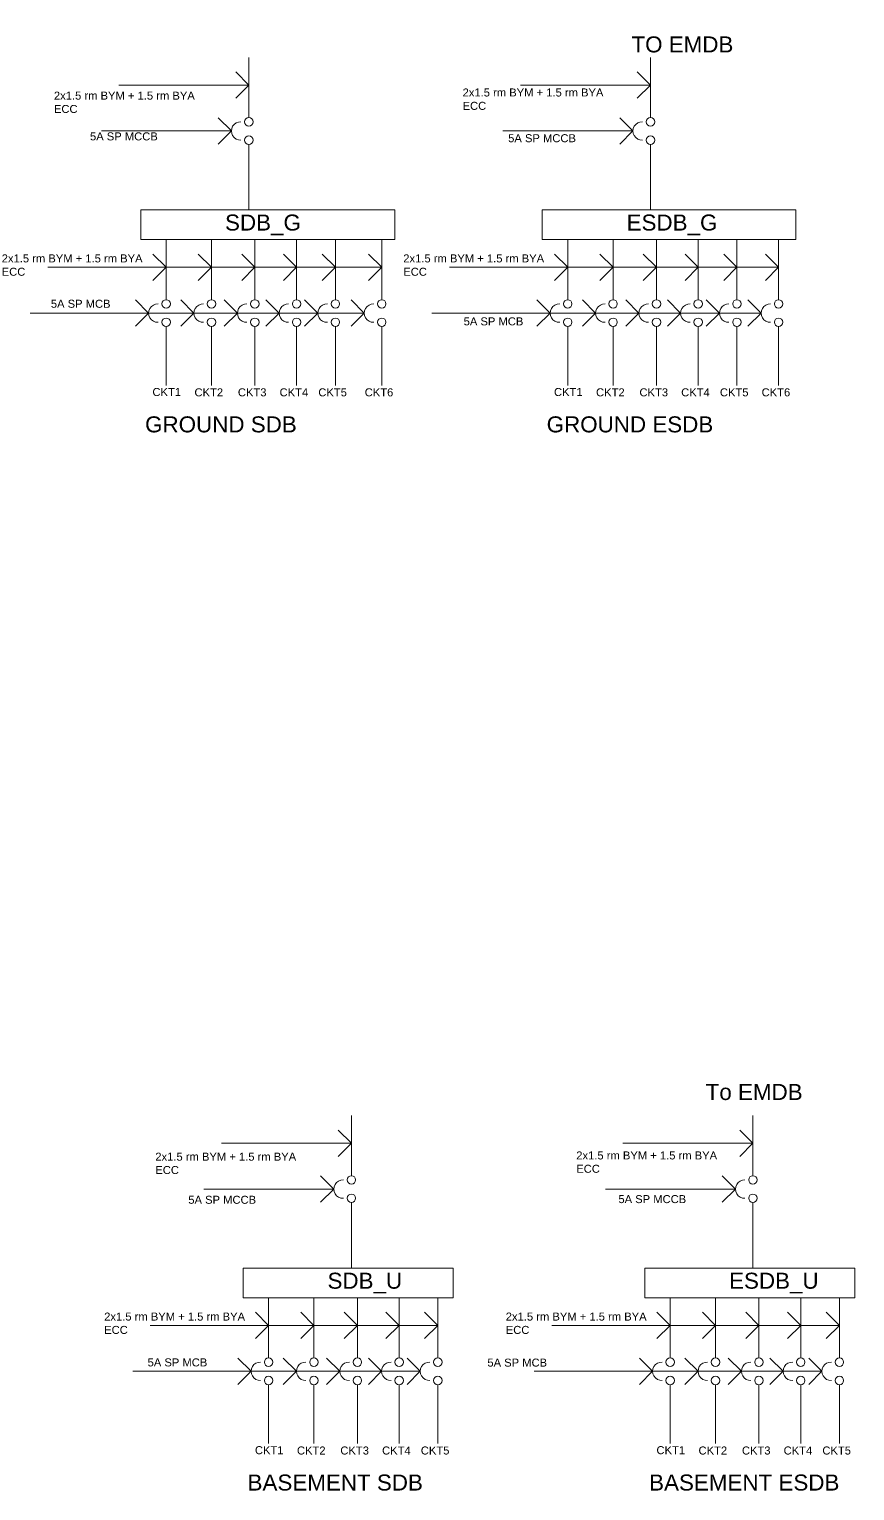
# Model space of a CAD drawing. Header units: inches. Extents: x 854 to 9021, y 140 to 10575.
# Drawn here: x 5824 to 7060, y 310 to 2500 of the extents above; entities that cross this region are included whole.
import ezdxf

# ---------------------------------------------------------------- set-up
doc = ezdxf.new("R2010")
doc.units = ezdxf.units.IN
doc.header["$MEASUREMENT"] = 0
doc.layers.add('6.Circuits', color=250, linetype='Continuous', lineweight=15)
doc.styles.add('Text 1', font='arial.ttf', dxfattribs={"height": 6})

msp = doc.modelspace()

# ---------------------------------------------------------------- linework, layer by layer
at = {"layer": '6.Circuits'}
for p, q in [((6153, 2375), (6153, 2458)), ((6754.5, 2375), (6754.5, 2458)), ((6153, 2416.5), (6133.25476, 2436.24524)), ((6754.5, 2416.5), (6734.75476, 2436.24524)), ((6153, 2416.5), (5958.25953, 2416.5)), ((6153, 2416.5), (6133.25476, 2396.75476)), ((6754.5, 2416.5), (6559.75953, 2416.5)), ((6754.5, 2416.5), (6734.75476, 2396.75476)), ((6126.74047, 2347.75), (6106.99524, 2367.49524)), ((6153, 2367.86396), (6153, 2375)), ((6728.24047, 2347.75), (6708.49524, 2367.49524)), ((6754.5, 2367.86396), (6754.5, 2375)), ((6126.74047, 2347.75), (5932, 2347.75)), ((6126.74047, 2347.75), (6106.99524, 2328.00476)), ((6728.24047, 2347.75), (6533.5, 2347.75)), ((6728.24047, 2347.75), (6708.49524, 2328.00476)), ((6153, 2327.63604), (6153, 2322.5)), ((6153, 2322.5), (6153, 2229.5)), ((6754.5, 2327.63604), (6754.5, 2322.5)), ((6754.5, 2322.5), (6754.5, 2229.5)), ((6029, 2102), (6029, 2185)), ((6097, 2102), (6097, 2185)), ((6162, 2102), (6162, 2185)), ((6224.5, 2102), (6224.5, 2185)), ((6282.5, 2102), (6282.5, 2185)), ((6352, 2102), (6352, 2185)), ((6630.5, 2102), (6630.5, 2185)), ((6698.5, 2102), (6698.5, 2185)), ((6763.5, 2102), (6763.5, 2185)), ((6826, 2102), (6826, 2185)), ((6884, 2102), (6884, 2185)), ((6946.5, 2102), (6946.5, 2185)), ((6029, 2143.5), (6009.25476, 2163.24524)), ((6097, 2143.5), (6077.25476, 2163.24524)), ((6162, 2143.5), (6142.25476, 2163.24524)), ((6224.5, 2143.5), (6204.75476, 2163.24524)), ((6282.5, 2143.5), (6262.75476, 2163.24524)), ((6352, 2143.5), (6332.25476, 2163.24524)), ((6630.5, 2143.5), (6610.75476, 2163.24524)), ((6698.5, 2143.5), (6678.75476, 2163.24524)), ((6763.5, 2143.5), (6743.75476, 2163.24524)), ((6826, 2143.5), (6806.25476, 2163.24524)), ((6884, 2143.5), (6864.25476, 2163.24524)), ((6946.5, 2143.5), (6926.75476, 2163.24524)), ((6029, 2143.5), (5851.75953, 2143.5)), ((6029, 2143.5), (6009.25476, 2123.75476)), ((6352, 2143.5), (6029, 2143.5)), ((6097, 2143.5), (6077.25476, 2123.75476)), ((6162, 2143.5), (6142.25476, 2123.75476)), ((6224.5, 2143.5), (6204.75476, 2123.75476)), ((6282.5, 2143.5), (6262.75476, 2123.75476)), ((6352, 2143.5), (6332.25476, 2123.75476)), ((6630.5, 2143.5), (6453.25953, 2143.5)), ((6630.5, 2143.5), (6610.75476, 2123.75476)), ((6946.5, 2143.5), (6630.5, 2143.5)), ((6698.5, 2143.5), (6678.75476, 2123.75476)), ((6763.5, 2143.5), (6743.75476, 2123.75476)), ((6826, 2143.5), (6806.25476, 2123.75476)), ((6884, 2143.5), (6864.25476, 2123.75476)), ((6946.5, 2143.5), (6926.75476, 2123.75476)), ((6002.74047, 2074.75), (5982.99524, 2094.49524)), ((6029, 2094.86396), (6029, 2102)), ((6070.74047, 2074.75), (6050.99524, 2094.49524)), ((6097, 2094.86396), (6097, 2102)), ((6135.74047, 2074.75), (6115.99524, 2094.49524)), ((6162, 2094.86396), (6162, 2102)), ((6198.24047, 2074.75), (6178.49524, 2094.49524)), ((6224.5, 2094.86396), (6224.5, 2102)), ((6256.24047, 2074.75), (6236.49524, 2094.49524)), ((6282.5, 2094.86396), (6282.5, 2102)), ((6325.74047, 2074.75), (6305.99524, 2094.49524)), ((6352, 2094.86396), (6352, 2102)), ((6604.24047, 2074.75), (6584.49524, 2094.49524)), ((6630.5, 2094.86396), (6630.5, 2102)), ((6672.24047, 2074.75), (6652.49524, 2094.49524)), ((6698.5, 2094.86396), (6698.5, 2102)), ((6737.24047, 2074.75), (6717.49524, 2094.49524)), ((6763.5, 2094.86396), (6763.5, 2102)), ((6799.74047, 2074.75), (6779.99524, 2094.49524)), ((6826, 2094.86396), (6826, 2102)), ((6857.74047, 2074.75), (6837.99524, 2094.49524)), ((6884, 2094.86396), (6884, 2102)), ((6920.24047, 2074.75), (6900.49524, 2094.49524)), ((6946.5, 2094.86396), (6946.5, 2102)), ((6002.74047, 2074.75), (5825.5, 2074.75)), ((6002.74047, 2074.75), (5982.99524, 2055.00476)), ((6325.74047, 2074.75), (6002.74047, 2074.75)), ((6070.74047, 2074.75), (6050.99524, 2055.00476)), ((6135.74047, 2074.75), (6115.99524, 2055.00476)), ((6198.24047, 2074.75), (6178.49524, 2055.00476)), ((6256.24047, 2074.75), (6236.49524, 2055.00476)), ((6325.74047, 2074.75), (6305.99524, 2055.00476)), ((6604.24047, 2074.75), (6427, 2074.75)), ((6604.24047, 2074.75), (6584.49524, 2055.00476)), ((6920.24047, 2074.75), (6604.24047, 2074.75)), ((6672.24047, 2074.75), (6652.49524, 2055.00476)), ((6737.24047, 2074.75), (6717.49524, 2055.00476)), ((6799.74047, 2074.75), (6779.99524, 2055.00476)), ((6857.74047, 2074.75), (6837.99524, 2055.00476)), ((6920.24047, 2074.75), (6900.49524, 2055.00476)), ((6029, 2054.63604), (6029, 2049.5)), ((6029, 1966.5), (6029, 2049.5)), ((6097, 2054.63604), (6097, 2049.5)), ((6097, 1966.5), (6097, 2049.5)), ((6162, 2054.63604), (6162, 2049.5)), ((6162, 1966.5), (6162, 2049.5)), ((6224.5, 2054.63604), (6224.5, 2049.5)), ((6224.5, 1966.5), (6224.5, 2049.5)), ((6282.5, 2054.63604), (6282.5, 2049.5)), ((6282.5, 1966.5), (6282.5, 2049.5)), ((6352, 2054.63604), (6352, 2049.5)), ((6352, 1966.5), (6352, 2049.5)), ((6630.5, 2054.63604), (6630.5, 2049.5)), ((6630.5, 1966.5), (6630.5, 2049.5)), ((6698.5, 2054.63604), (6698.5, 2049.5)), ((6698.5, 1966.5), (6698.5, 2049.5)), ((6763.5, 2054.63604), (6763.5, 2049.5)), ((6763.5, 1966.5), (6763.5, 2049.5)), ((6826, 2054.63604), (6826, 2049.5)), ((6826, 1966.5), (6826, 2049.5)), ((6884, 2054.63604), (6884, 2049.5)), ((6884, 1966.5), (6884, 2049.5)), ((6946.5, 2054.63604), (6946.5, 2049.5)), ((6946.5, 1966.5), (6946.5, 2049.5)), ((6306.5, 789), (6306.5, 872)), ((6908, 789), (6908, 872)), ((6306.5, 830.5), (6286.75476, 850.24524)), ((6908, 830.5), (6888.25476, 850.24524)), ((6306.5, 830.5), (6111.75953, 830.5)), ((6306.5, 830.5), (6286.75476, 810.75476)), ((6908, 830.5), (6713.25953, 830.5)), ((6908, 830.5), (6888.25476, 810.75476)), ((6306.5, 781.86396), (6306.5, 789)), ((6908, 781.86396), (6908, 789)), ((6280.24047, 761.75), (6260.49524, 781.49524)), ((6881.74047, 761.75), (6861.99524, 781.49524)), ((6280.24047, 761.75), (6085.5, 761.75)), ((6280.24047, 761.75), (6260.49524, 742.00476)), ((6881.74047, 761.75), (6687, 761.75)), ((6881.74047, 761.75), (6861.99524, 742.00476)), ((6306.5, 741.63604), (6306.5, 736.5)), ((6306.5, 736.5), (6306.5, 643.5)), ((6908, 741.63604), (6908, 736.5)), ((6908, 736.5), (6908, 643.5)), ((6182.5, 516), (6182.5, 599)), ((6250.5, 516), (6250.5, 599)), ((6315.5, 516), (6315.5, 599)), ((6378, 516), (6378, 599)), ((6436, 516), (6436, 599)), ((6784, 516), (6784, 599)), ((6852, 516), (6852, 599)), ((6917, 516), (6917, 599)), ((6979.5, 516), (6979.5, 599)), ((7037.5, 516), (7037.5, 599)), ((6182.5, 557.5), (6162.75476, 577.24524)), ((6250.5, 557.5), (6230.75476, 577.24524)), ((6315.5, 557.5), (6295.75476, 577.24524)), ((6378, 557.5), (6358.25476, 577.24524)), ((6436, 557.5), (6416.25476, 577.24524)), ((6784, 557.5), (6764.25476, 577.24524)), ((6852, 557.5), (6832.25476, 577.24524)), ((6917, 557.5), (6897.25476, 577.24524)), ((6979.5, 557.5), (6959.75476, 577.24524)), ((7037.5, 557.5), (7017.75476, 577.24524)), ((6182.5, 557.5), (6005.25953, 557.5)), ((6182.5, 557.5), (6162.75476, 537.75476)), ((6436, 557.5), (6182.5, 557.5)), ((6250.5, 557.5), (6230.75476, 537.75476)), ((6315.5, 557.5), (6295.75476, 537.75476)), ((6378, 557.5), (6358.25476, 537.75476)), ((6436, 557.5), (6416.25476, 537.75476)), ((6784, 557.5), (6606.75953, 557.5)), ((6784, 557.5), (6764.25476, 537.75476)), ((7037.5, 557.5), (6784, 557.5)), ((6852, 557.5), (6832.25476, 537.75476)), ((6917, 557.5), (6897.25476, 537.75476)), ((6979.5, 557.5), (6959.75476, 537.75476)), ((7037.5, 557.5), (7017.75476, 537.75476)), ((6156.24047, 488.75), (6136.49524, 508.49524)), ((6182.5, 508.86396), (6182.5, 516)), ((6224.24047, 488.75), (6204.49524, 508.49524)), ((6250.5, 508.86396), (6250.5, 516)), ((6289.24047, 488.75), (6269.49524, 508.49524)), ((6315.5, 508.86396), (6315.5, 516)), ((6351.74047, 488.75), (6331.99524, 508.49524)), ((6378, 508.86396), (6378, 516)), ((6409.74047, 488.75), (6389.99524, 508.49524)), ((6436, 508.86396), (6436, 516)), ((6757.74047, 488.75), (6737.99524, 508.49524)), ((6784, 508.86396), (6784, 516)), ((6825.74047, 488.75), (6805.99524, 508.49524)), ((6852, 508.86396), (6852, 516)), ((6890.74047, 488.75), (6870.99524, 508.49524)), ((6917, 508.86396), (6917, 516)), ((6953.24047, 488.75), (6933.49524, 508.49524)), ((6979.5, 508.86396), (6979.5, 516)), ((7011.24047, 488.75), (6991.49524, 508.49524)), ((7037.5, 508.86396), (7037.5, 516)), ((6156.24047, 488.75), (5979, 488.75)), ((6156.24047, 488.75), (6136.49524, 469.00476)), ((6409.74047, 488.75), (6156.24047, 488.75)), ((6224.24047, 488.75), (6204.49524, 469.00476)), ((6289.24047, 488.75), (6269.49524, 469.00476)), ((6351.74047, 488.75), (6331.99524, 469.00476)), ((6409.74047, 488.75), (6389.99524, 469.00476)), ((6757.74047, 488.75), (6580.5, 488.75)), ((6757.74047, 488.75), (6737.99524, 469.00476)), ((7011.24047, 488.75), (6757.74047, 488.75)), ((6825.74047, 488.75), (6805.99524, 469.00476)), ((6890.74047, 488.75), (6870.99524, 469.00476)), ((6953.24047, 488.75), (6933.49524, 469.00476)), ((7011.24047, 488.75), (6991.49524, 469.00476)), ((6182.5, 468.63604), (6182.5, 463.5)), ((6182.5, 380.5), (6182.5, 463.5)), ((6250.5, 468.63604), (6250.5, 463.5)), ((6250.5, 380.5), (6250.5, 463.5)), ((6315.5, 468.63604), (6315.5, 463.5)), ((6315.5, 380.5), (6315.5, 463.5)), ((6378, 468.63604), (6378, 463.5)), ((6378, 380.5), (6378, 463.5)), ((6436, 468.63604), (6436, 463.5)), ((6436, 380.5), (6436, 463.5)), ((6784, 468.63604), (6784, 463.5)), ((6784, 380.5), (6784, 463.5)), ((6852, 468.63604), (6852, 463.5)), ((6852, 380.5), (6852, 463.5)), ((6917, 468.63604), (6917, 463.5)), ((6917, 380.5), (6917, 463.5)), ((6979.5, 468.63604), (6979.5, 463.5)), ((6979.5, 380.5), (6979.5, 463.5)), ((7037.5, 468.63604), (7037.5, 463.5)), ((7037.5, 380.5), (7037.5, 463.5))]:
    msp.add_line(p, q, dxfattribs=at)
for points in [[(5991, 2229.5), (6371.5, 2229.5), (6371.5, 2185), (5991, 2185)], [(6592.5, 2229.5), (6972, 2229.5), (6972, 2185), (6592.5, 2185)], [(6144.5, 643.5), (6459, 643.5), (6459, 599), (6144.5, 599)], [(6746, 643.5), (7060.5, 643.5), (7060.5, 599), (6746, 599)]]:
    msp.add_lwpolyline(points, close=True, dxfattribs=at)
for centre in [(6153, 2361.5), (6754.5, 2361.5), (6153, 2334), (6754.5, 2334), (6029, 2088.5), (6097, 2088.5), (6162, 2088.5), (6224.5, 2088.5), (6282.5, 2088.5), (6352, 2088.5), (6630.5, 2088.5), (6698.5, 2088.5), (6763.5, 2088.5), (6826, 2088.5), (6884, 2088.5), (6946.5, 2088.5), (6029, 2061), (6097, 2061), (6162, 2061), (6224.5, 2061), (6282.5, 2061), (6352, 2061), (6630.5, 2061), (6698.5, 2061), (6763.5, 2061), (6826, 2061), (6884, 2061), (6946.5, 2061), (6306.5, 775.5), (6908, 775.5), (6306.5, 748), (6908, 748), (6182.5, 502.5), (6250.5, 502.5), (6315.5, 502.5), (6378, 502.5), (6436, 502.5), (6784, 502.5), (6852, 502.5), (6917, 502.5), (6979.5, 502.5), (7037.5, 502.5), (6182.5, 475), (6250.5, 475), (6315.5, 475), (6378, 475), (6436, 475), (6784, 475), (6852, 475), (6917, 475), (6979.5, 475), (7037.5, 475)]:
    msp.add_circle(centre, 6.36396, dxfattribs=at)
for centre in [(6140.5, 2347.75), (6742, 2347.75), (6016.5, 2074.75), (6084.5, 2074.75), (6149.5, 2074.75), (6212, 2074.75), (6270, 2074.75), (6339.5, 2074.75), (6618, 2074.75), (6686, 2074.75), (6751, 2074.75), (6813.5, 2074.75), (6871.5, 2074.75), (6934, 2074.75), (6294, 761.75), (6895.5, 761.75), (6170, 488.75), (6238, 488.75), (6303, 488.75), (6365.5, 488.75), (6423.5, 488.75), (6771.5, 488.75), (6839.5, 488.75), (6904.5, 488.75), (6967, 488.75), (7025, 488.75)]:
    msp.add_arc(centre, 13.75953, 87.86789506, 272.13210494, dxfattribs=at)

# ---------------------------------------------------------------- texts
at = {"layer": '6.Circuits', "attachment_point": 1, "style": 'Text 1'}
for s, width, heights, insert, char_height in [('{\\fArial Baltic|b0|i0|c186|p34;TO EMDB}', 164.9721584, [55.58215], (6726, 2489.5), 24), ('{\\fArial Baltic|b0|i0|c186|p34;2x1.5 rm BYM + 1.5 rm BYA} ECC', 234.9454297, [37.98024], (6473.08226, 2411.42159), 12), ('{\\fArial Baltic|b0|i0|c186|p34;2x1.5 rm BYM + 1.5 rm BYA} ECC', 234.9454297, [37.98024], (5860.97059, 2406.719), 12), ('{\\fArial Baltic|b0|i0|c186|p34;5A SP M}C{\\fArial Baltic|b0|i0|c186|p34;CB}', 234.9454297, [37.98024], (5915.01307, 2345.62523), 12), ('{\\fArial Baltic|b0|i0|c186|p34;5A SP M}C{\\fArial Baltic|b0|i0|c186|p34;CB}', 234.9454297, [37.98024], (6541.35324, 2342.89981), 12), ('{\\fArial Baltic|b0|i0|c186|p34;SDB}_G', 14.5, [0], (6117.25, 2222.5), 24), ('{\\fArial Baltic|b0|i0|c186|p34;ESDB}_G', 14.5, [0], (6718.75, 2222.5), 24), ('{\\fArial Baltic|b0|i0|c186|p34;2x1.5 rm BYM + 1.5 rm BYA} ECC', 234.9454297, [37.98024], (5782.75, 2162.75), 12), ('{\\fArial Baltic|b0|i0|c186|p34;2x1.5 rm BYM + 1.5 rm BYA} ECC', 234.9454297, [37.98024], (6384.25, 2162.75), 12), ('5A SP MCB', 234.9454297, [37.98024], (5856.34106, 2094.7774), 12), ('5A SP MCB', 234.9454297, [37.98024], (6474.6869, 2068.38179), 12), ('{\\fArial Baltic|b0|i0|c186|p34;CKT1}', 14.5, [0], (6008.5, 1962.5), 12), ('{\\fArial Baltic|b0|i0|c186|p34;CKT}2', 14.5, [0], (6071.5, 1962), 12), ('{\\fArial Baltic|b0|i0|c186|p34;CKT}3', 14.5, [0], (6136.5, 1962), 12), ('{\\fArial Baltic|b0|i0|c186|p34;CKT}4', 14.5, [0], (6199, 1962), 12), ('{\\fArial Baltic|b0|i0|c186|p34;CKT}5', 14.5, [0], (6257, 1962), 12), ('{\\fArial Baltic|b0|i0|c186|p34;CKT}6', 14.5, [0], (6326.5, 1962), 12), ('{\\fArial Baltic|b0|i0|c186|p34;CKT1}', 14.5, [0], (6610, 1962.5), 12), ('{\\fArial Baltic|b0|i0|c186|p34;CKT}2', 14.5, [0], (6673, 1962), 12), ('{\\fArial Baltic|b0|i0|c186|p34;CKT}3', 14.5, [0], (6738, 1962), 12), ('{\\fArial Baltic|b0|i0|c186|p34;CKT}4', 14.5, [0], (6800.5, 1962), 12), ('{\\fArial Baltic|b0|i0|c186|p34;CKT}5', 14.5, [0], (6858.5, 1962), 12), ('{\\fArial Baltic|b0|i0|c186|p34;CKT}6', 14.5, [0], (6921, 1962), 12), ('GROUND{\\fArial Baltic|b0|i0|c186|p34; SDB}', 331.0446353, [56.99717], (5997.5, 1920), 24), ('GROUND{\\fArial Baltic|b0|i0|c186|p34; ESDB}', 331.0446353, [56.99717], (6599, 1920), 24), ('To {\\fArial Baltic|b0|i0|c186|p34;EMDB}', 149.4041215, [40.21226], (6837.17711, 919.35852), 24), ('{\\fArial Baltic|b0|i0|c186|p34;2x1.5 rm BYM + 1.5 rm BYA} ECC', 234.9454297, [37.98024], (6012.8303, 816.4025), 12), ('{\\fArial Baltic|b0|i0|c186|p34;2x1.5 rm BYM + 1.5 rm BYA} ECC', 234.9454297, [37.98024], (6643.34768, 818.27564), 12), ('{\\fArial Baltic|b0|i0|c186|p34;5A SP M}C{\\fArial Baltic|b0|i0|c186|p34;CB}', 234.9454297, [37.98024], (6062.26426, 751.81809), 12), ('{\\fArial Baltic|b0|i0|c186|p34;5A SP M}C{\\fArial Baltic|b0|i0|c186|p34;CB}', 234.9454297, [37.98024], (6706.51091, 752.8128), 12), ('{\\fArial Baltic|b0|i0|c186|p34;SDB_}U', 14.5, [0], (6270.75, 636.5), 24), ('{\\fArial Baltic|b0|i0|c186|p34;ESDB}_U', 14.5, [0], (6872.25, 636.5), 24), ('{\\fArial Baltic|b0|i0|c186|p34;2x1.5 rm BYM + 1.5 rm BYA} ECC', 234.9454297, [37.98024], (5936.25, 576.75), 12), ('{\\fArial Baltic|b0|i0|c186|p34;2x1.5 rm BYM + 1.5 rm BYA} ECC', 234.9454297, [37.98024], (6537.75, 576.75), 12), ('5A SP MCB', 234.9454297, [37.98024], (6001.26467, 508.06022), 12), ('5A SP MCB', 234.9454297, [37.98024], (6510.25, 507.75), 12), ('{\\fArial Baltic|b0|i0|c186|p34;CKT1}', 14.5, [0], (6162, 376.5), 12), ('{\\fArial Baltic|b0|i0|c186|p34;CKT}2', 14.5, [0], (6225, 376), 12), ('{\\fArial Baltic|b0|i0|c186|p34;CKT}3', 14.5, [0], (6290, 376), 12), ('{\\fArial Baltic|b0|i0|c186|p34;CKT}4', 14.5, [0], (6352.5, 376), 12), ('{\\fArial Baltic|b0|i0|c186|p34;CKT}5', 14.5, [0], (6410.5, 376), 12), ('{\\fArial Baltic|b0|i0|c186|p34;CKT1}', 14.5, [0], (6763.5, 376.5), 12), ('{\\fArial Baltic|b0|i0|c186|p34;CKT}2', 14.5, [0], (6826.5, 376), 12), ('{\\fArial Baltic|b0|i0|c186|p34;CKT}3', 14.5, [0], (6891.5, 376), 12), ('{\\fArial Baltic|b0|i0|c186|p34;CKT}4', 14.5, [0], (6954, 376), 12), ('{\\fArial Baltic|b0|i0|c186|p34;CKT}5', 14.5, [0], (7012, 376), 12), ('{\\fArial Baltic|b0|i0|c186|p34;BASEMENT SDB}', 331.0446353, [56.99717], (6151, 334), 24), ('{\\fArial Baltic|b0|i0|c186|p34;BASEMENT }E{\\fArial Baltic|b0|i0|c186|p34;SDB}', 331.0446353, [56.99717], (6752.5, 334), 24)]:
    msp.add_mtext_dynamic_manual_height_columns(s, width=width, gutter_width=30, heights=heights, dxfattribs=dict(at, insert=insert, char_height=char_height))

doc.saveas('drawing.dxf')
